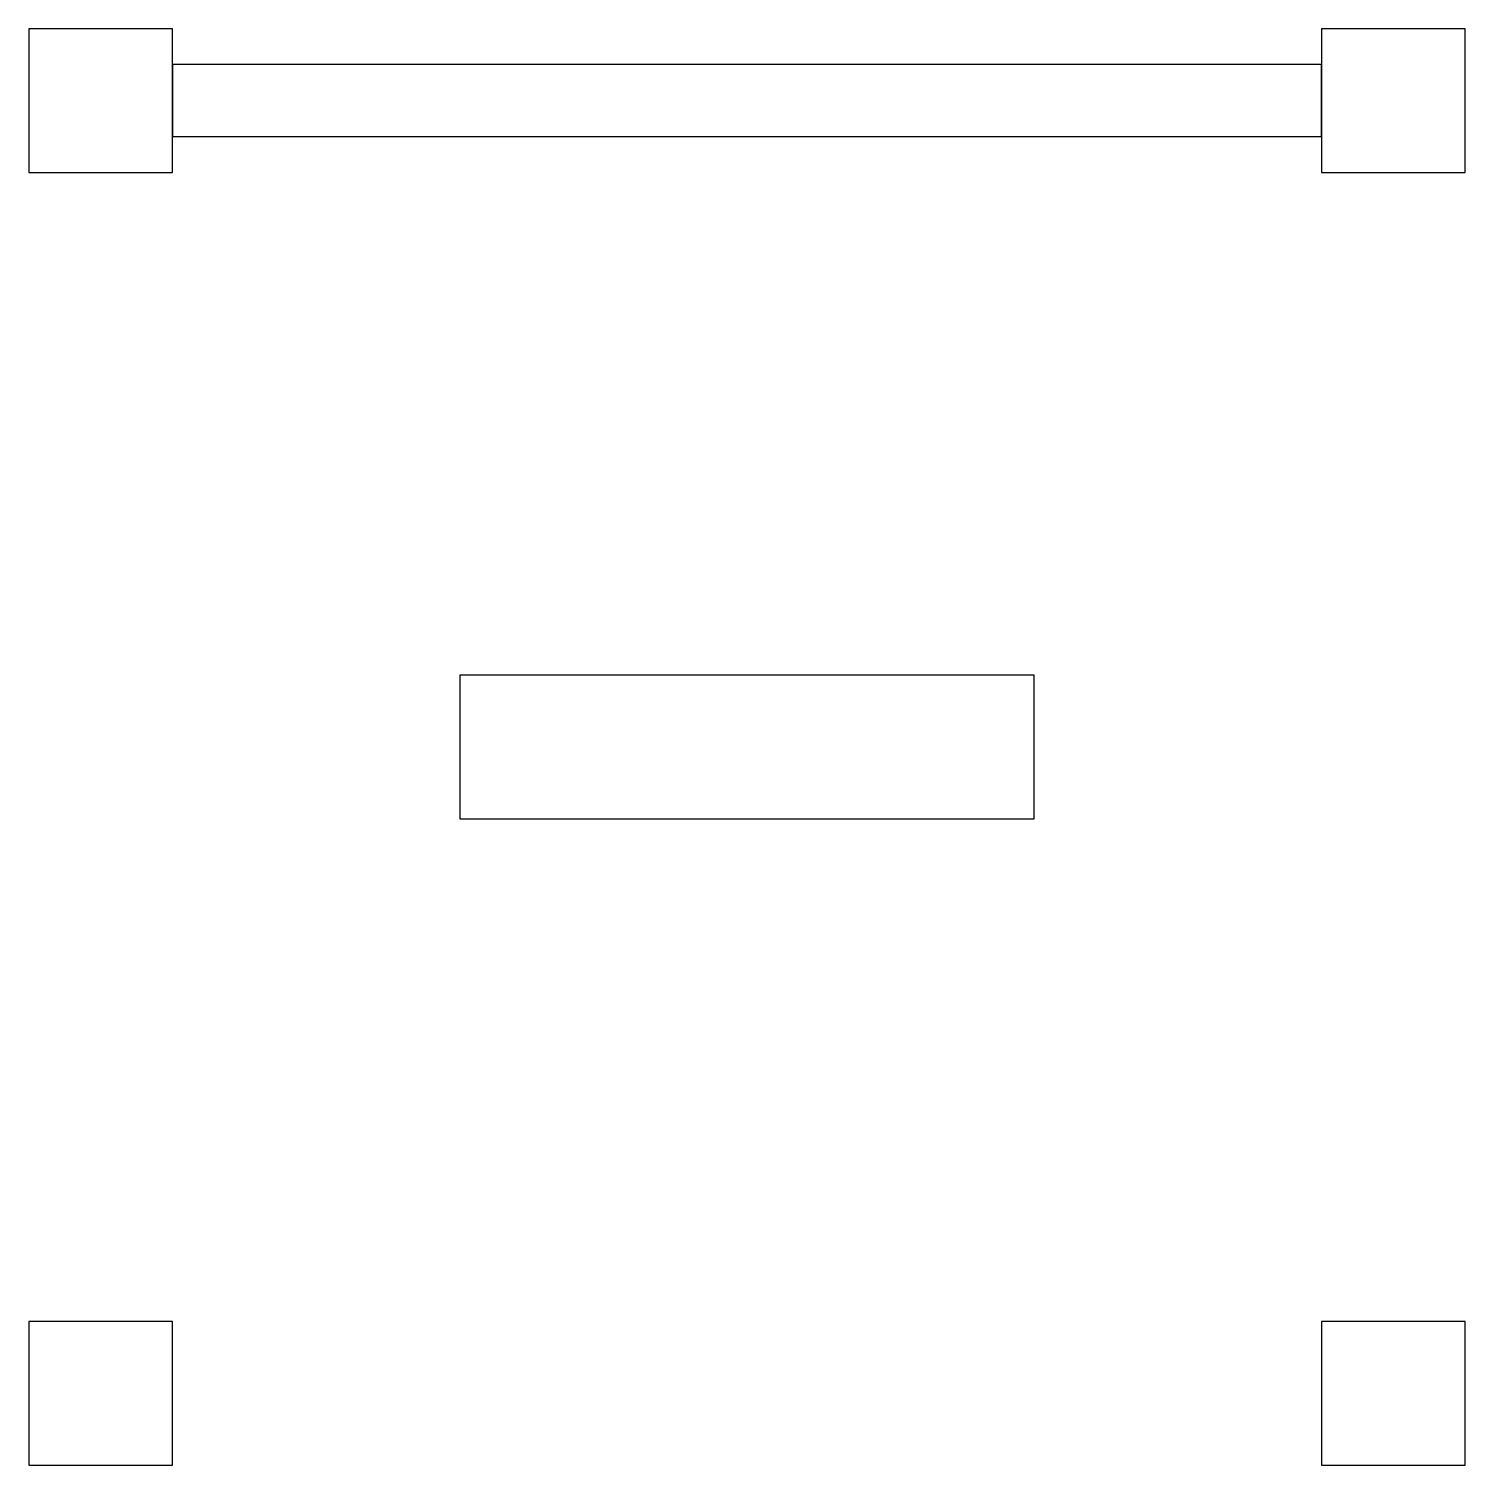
# Model space of a CAD drawing. Header units: metres. Extents: x 0 to 10, y 0 to 10.
import ezdxf

# ---------------------------------------------------------------- set-up
doc = ezdxf.new("R2010")
doc.units = ezdxf.units.M
for name, color, linetype in [('DUVAR_GAZBETON', 4, 'Continuous'), ('KOLON_C30', 1, 'Continuous'), ('PERDE_C30', 3, 'Continuous')]:
    doc.layers.add(name, color=color, linetype=linetype)

msp = doc.modelspace()

# ---------------------------------------------------------------- linework, layer by layer
at = {"layer": 'DUVAR_GAZBETON'}
msp.add_lwpolyline([(1, 9.25), (9, 9.25), (9, 9.75), (1, 9.75)], close=True, dxfattribs=at)
at = {"layer": 'KOLON_C30'}
for points in [[(0, 9), (1, 9), (1, 10), (0, 10)], [(9, 9), (10, 9), (10, 10), (9, 10)], [(0, 0), (1, 0), (1, 1), (0, 1)], [(9, 0), (10, 0), (10, 1), (9, 1)]]:
    msp.add_lwpolyline(points, close=True, dxfattribs=at)
at = {"layer": 'PERDE_C30'}
msp.add_lwpolyline([(3, 4.5), (7, 4.5), (7, 5.5), (3, 5.5)], close=True, dxfattribs=at)

doc.saveas('drawing.dxf')
